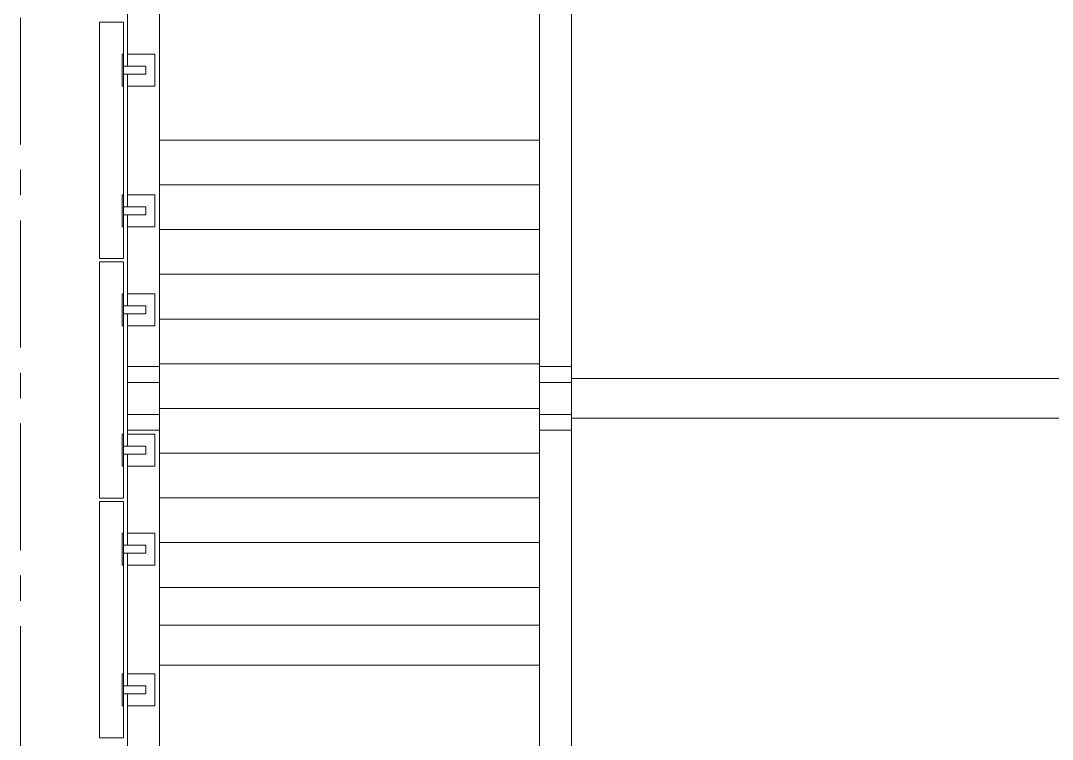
# Model space of a CAD drawing. Header units: millimetres. Extents: x -220592 to 404889, y -217665 to 38245.
# Drawn here: x 7560.1 to 7624.7, y -47922.9 to -47877.9 of the extents above; entities that cross this region are included whole.
import ezdxf

# ---------------------------------------------------------------- set-up
doc = ezdxf.new("R2010")
doc.units = ezdxf.units.MM
doc.linetypes.add('XKITLINE00', pattern=[0])
doc.layers.add('000 - 0_HIDE_OBJ_FRAMING_DEF_SUB_1', color=7, linetype='Continuous')
doc.layers.add('S-GRID', color=7, linetype='Continuous', lineweight=0)

# ---------------------------------------------------------------- blocks, each defined once
blk = doc.blocks.new('*A13423')
at = {"layer": '000 - 0_HIDE_OBJ_FRAMING_DEF_SUB_1', "color": 7, "linetype": 'XKITLINE00', "lineweight": 0}
for p, q in [((-168.892852, 294.490805), (-168.892852, 324.858462)), ((-168.892852, 324.858462), (-145.092852, 324.858462)), ((-168.892852, 322.058462), (-145.092852, 322.058462)), ((-168.892852, 319.258462), (-145.092852, 319.258462)), ((-168.892852, 316.458462), (-145.092852, 316.458462)), ((-168.892852, 313.658462), (-145.092852, 313.658462)), ((-168.892852, 310.858462), (-145.092852, 310.858462)), ((-168.892852, 308.058462), (-145.093349, 308.058462)), ((-168.892852, 305.258462), (-145.092852, 305.258462)), ((-168.892852, 302.458462), (-145.092852, 302.458462)), ((-168.892852, 299.658462), (-145.092852, 299.658462)), ((-168.892852, 296.858462), (-145.092852, 296.858462)), ((-145.092852, 294.490805), (-145.092852, 296.858462)), ((-168.892852, 294.490805), (-145.092852, 294.490805))]:
    blk.add_line(p, q, dxfattribs=at)
blk = doc.blocks.new('*A13426')
at = {"layer": '000 - 0_HIDE_OBJ_FRAMING_DEF_SUB_1', "color": 7, "linetype": 'XKITLINE00', "lineweight": 0}
for p, q in [((-170.903349, 357.434288), (-168.903349, 357.434288)), ((-170.903349, 356.690764), (-170.903349, 357.434288)), ((-168.903349, 341.438491), (-168.903349, 357.434288)), ((-170.903349, 350.690764), (-170.903349, 356.190764)), ((-170.903349, 344.490764), (-170.903349, 350.190764)), ((-170.903349, 335.690764), (-170.903349, 343.990764)), ((-168.903349, 310.690805), (-168.903349, 339.438491)), ((-170.903349, 329.490764), (-170.903349, 335.190764)), ((-170.903349, 320.690764), (-170.903349, 328.990764)), ((-170.903349, 314.490764), (-170.903349, 320.190764)), ((-170.903349, 310.690805), (-170.903349, 313.990764)), ((-170.903349, 310.690805), (-168.903349, 310.690805))]:
    blk.add_line(p, q, dxfattribs=at)
blk = doc.blocks.new('*A13428')
at = {"layer": '000 - 0_HIDE_OBJ_FRAMING_DEF_SUB_1', "color": 7, "linetype": 'XKITLINE00', "lineweight": 0}
for p, q in [((-169.743364, 320.690764), (-171.143349, 320.690764)), ((-169.743364, 320.190764), (-169.743364, 320.690764)), ((-171.143349, 320.190764), (-169.743364, 320.190764))]:
    blk.add_line(p, q, dxfattribs=at)
blk = doc.blocks.new('*A13429')
at = {"layer": '000 - 0_HIDE_OBJ_FRAMING_DEF_SUB_1', "color": 7, "linetype": 'XKITLINE00', "lineweight": 0}
for p, q in [((-169.743364, 329.490764), (-171.143349, 329.490764)), ((-171.143349, 328.990764), (-169.743364, 328.990764)), ((-169.743364, 328.990764), (-169.743364, 329.490764))]:
    blk.add_line(p, q, dxfattribs=at)
blk = doc.blocks.new('*A13430')
at = {"layer": '000 - 0_HIDE_OBJ_FRAMING_DEF_SUB_1', "color": 7, "linetype": 'XKITLINE00', "lineweight": 0}
for p, q in [((-169.743364, 314.490764), (-171.143349, 314.490764)), ((-169.743364, 313.990764), (-169.743364, 314.490764)), ((-171.143349, 313.990764), (-169.743364, 313.990764))]:
    blk.add_line(p, q, dxfattribs=at)
blk = doc.blocks.new('*A13431')
at = {"layer": '000 - 0_HIDE_OBJ_FRAMING_DEF_SUB_1', "color": 7, "linetype": 'XKITLINE00', "lineweight": 0}
for p, q in [((-170.893341, 315.240764), (-169.193341, 315.240764)), ((-170.893341, 314.490764), (-170.893341, 315.240764)), ((-169.193341, 315.240764), (-169.193341, 313.240764)), ((-170.893341, 313.240764), (-170.893341, 313.990764)), ((-169.193341, 313.240764), (-170.893341, 313.240764))]:
    blk.add_line(p, q, dxfattribs=at)
blk = doc.blocks.new('*A13432')
at = {"layer": '000 - 0_HIDE_OBJ_FRAMING_DEF_SUB_1', "color": 7, "linetype": 'XKITLINE00', "lineweight": 0}
for p, q in [((-170.893341, 330.240764), (-169.193341, 330.240764)), ((-170.893341, 329.490764), (-170.893341, 330.240764)), ((-169.193341, 330.240764), (-169.193341, 328.240764)), ((-170.893341, 328.240764), (-170.893341, 328.990764)), ((-169.193341, 328.240764), (-170.893341, 328.240764))]:
    blk.add_line(p, q, dxfattribs=at)
blk = doc.blocks.new('*A13433')
at = {"layer": '000 - 0_HIDE_OBJ_FRAMING_DEF_SUB_1', "color": 7, "linetype": 'XKITLINE00', "lineweight": 0}
for p, q in [((-170.893341, 321.440764), (-169.193341, 321.440764)), ((-170.893341, 320.690764), (-170.893341, 321.440764)), ((-169.193341, 321.440764), (-169.193341, 319.440764)), ((-170.893341, 319.440764), (-170.893341, 320.190764)), ((-169.193341, 319.440764), (-170.893341, 319.440764))]:
    blk.add_line(p, q, dxfattribs=at)
blk = doc.blocks.new('*A13441')
at = {"layer": '000 - 0_HIDE_OBJ_FRAMING_DEF_SUB_1', "color": 7, "linetype": 'XKITLINE00', "lineweight": 0}
for p, q in [((-171.243364, 315.240764), (-171.243364, 313.240764)), ((-171.143364, 315.240764), (-171.243364, 315.240764)), ((-171.143364, 313.240764), (-171.143364, 315.240764)), ((-171.243364, 313.240764), (-171.143364, 313.240764))]:
    blk.add_line(p, q, dxfattribs=at)
blk = doc.blocks.new('*A13442')
at = {"layer": '000 - 0_HIDE_OBJ_FRAMING_DEF_SUB_1', "color": 7, "linetype": 'XKITLINE00', "lineweight": 0}
for p, q in [((-171.243364, 330.240764), (-171.243364, 328.240764)), ((-171.143364, 330.240764), (-171.243364, 330.240764)), ((-171.143364, 328.240764), (-171.143364, 330.240764)), ((-171.243364, 328.240764), (-171.143364, 328.240764))]:
    blk.add_line(p, q, dxfattribs=at)
blk = doc.blocks.new('*A13443')
at = {"layer": '000 - 0_HIDE_OBJ_FRAMING_DEF_SUB_1', "color": 7, "linetype": 'XKITLINE00', "lineweight": 0}
for p, q in [((-171.243364, 321.440764), (-171.243364, 319.440764)), ((-171.143364, 321.440764), (-171.243364, 321.440764)), ((-171.143364, 319.440764), (-171.143364, 321.440764)), ((-171.243364, 319.440764), (-171.143364, 319.440764))]:
    blk.add_line(p, q, dxfattribs=at)
blk = doc.blocks.new('*A13469')
at = {"layer": 'S-GRID', "color": 7, "linetype": 'XKITLINE00', "lineweight": 0}
for p, q in [((-177.593349, 324.583905), (-177.593349, 332.521405)), ((-177.593349, 321.408905), (-177.593349, 322.996405)), ((-177.593349, 311.883905), (-177.593349, 319.821405)), ((-177.593349, 308.708905), (-177.593349, 310.296405)), ((-177.593349, 299.183905), (-177.593349, 307.121405)), ((-177.593349, 296.008905), (-177.593349, 297.596405)), ((-177.593349, 286.483905), (-177.593349, 294.421405))]:
    blk.add_line(p, q, dxfattribs=at)
blk = doc.blocks.new('*A13471')
at = {"layer": '000 - 0_HIDE_OBJ_FRAMING_DEF_SUB_1', "color": 7, "linetype": 'XKITLINE00', "lineweight": 0}
blk.add_line((-143.093124, 253.338401), (-143.092854, 357.438392), dxfattribs=at)
blk = doc.blocks.new('*A13516')
at = {"layer": '000 - 0_HIDE_OBJ_FRAMING_DEF_SUB_1', "color": 7, "linetype": 'XKITLINE00', "lineweight": 0}
for p, q in [((-168.893349, 309.688491), (-170.893349, 309.688491)), ((-170.893349, 309.688491), (-170.893349, 307.688491)), ((-168.893349, 307.688491), (-168.893349, 309.688491)), ((-170.893349, 307.688491), (-168.893349, 307.688491))]:
    blk.add_line(p, q, dxfattribs=at)
blk = doc.blocks.new('*A13524')
at = {"layer": '000 - 0_HIDE_OBJ_FRAMING_DEF_SUB_1', "color": 7, "linetype": 'XKITLINE00', "lineweight": 0}
for p, q in [((-172.643349, 317.440764), (-172.643349, 332.240764)), ((-172.643349, 332.240764), (-171.143349, 332.240764)), ((-171.143349, 330.240764), (-171.143349, 332.240764)), ((-171.143349, 321.440764), (-171.143349, 328.240764)), ((-171.143349, 317.440764), (-171.143349, 319.440764)), ((-172.643349, 317.440764), (-171.143349, 317.440764))]:
    blk.add_line(p, q, dxfattribs=at)
blk = doc.blocks.new('*A14624')
at = {"layer": '000 - 0_HIDE_OBJ_FRAMING_DEF_SUB_1', "color": 7, "linetype": 'XKITLINE00', "lineweight": 0}
for p, q in [((-172.643349, 287.440764), (-172.643349, 302.240764)), ((-172.643349, 302.240764), (-171.143349, 302.240764)), ((-171.143349, 300.240764), (-171.143349, 302.240764)), ((-171.143349, 291.440764), (-171.143349, 298.240764)), ((-171.143349, 287.440764), (-171.143349, 289.440764)), ((-172.643349, 287.440764), (-171.143349, 287.440764))]:
    blk.add_line(p, q, dxfattribs=at)
blk = doc.blocks.new('*A14625')
at = {"layer": '000 - 0_HIDE_OBJ_FRAMING_DEF_SUB_1', "color": 7, "linetype": 'XKITLINE00', "lineweight": 0}
for p, q in [((-168.893189, 342.190862), (-168.893189, 357.440805)), ((-168.893189, 270.238464), (-168.893189, 338.190862))]:
    blk.add_line(p, q, dxfattribs=at)
blk = doc.blocks.new('*A14628')
at = {"layer": '000 - 0_HIDE_OBJ_FRAMING_DEF_SUB_1', "color": 7, "linetype": 'XKITLINE00', "lineweight": 0}
for p, q in [((-143.092849, 253.338401), (-143.092849, 342.188392)), ((-145.092849, 309.690805), (-145.092849, 339.440805)), ((-145.092849, 277.190805), (-145.092849, 307.690805))]:
    blk.add_line(p, q, dxfattribs=at)
blk = doc.blocks.new('*A14629')
at = {"layer": '000 - 0_HIDE_OBJ_FRAMING_DEF_SUB_1', "color": 7, "linetype": 'XKITLINE00', "lineweight": 0}
for p, q in [((-170.903349, 310.690805), (-168.903349, 310.690805)), ((-170.903349, 305.690764), (-170.903349, 310.690805)), ((-168.903349, 309.688491), (-168.903349, 310.690805)), ((-168.903349, 277.188491), (-168.903349, 307.688491)), ((-170.903349, 299.490764), (-170.903349, 305.190764)), ((-170.903349, 290.690764), (-170.903349, 298.990764)), ((-170.903349, 284.490764), (-170.903349, 290.190764)), ((-170.903349, 274.390764), (-170.903349, 283.990764)), ((-168.903349, 253.338409), (-168.903349, 275.188491)), ((-170.903349, 247.090805), (-170.903349, 273.890764)), ((-168.903349, 247.090805), (-168.903349, 251.338409)), ((-170.903349, 247.090805), (-168.903349, 247.090805))]:
    blk.add_line(p, q, dxfattribs=at)
blk = doc.blocks.new('*A14632')
at = {"layer": '000 - 0_HIDE_OBJ_FRAMING_DEF_SUB_1', "color": 7, "linetype": 'XKITLINE00', "lineweight": 0}
for p, q in [((-85.563349, 309.940805), (-143.092849, 309.940805)), ((-143.092849, 307.440805), (-143.092849, 309.940805)), ((-85.563349, 309.690805), (-85.563349, 309.940805)), ((-85.563349, 307.440805), (-85.563349, 307.690805)), ((-85.563349, 307.440805), (-143.092849, 307.440805))]:
    blk.add_line(p, q, dxfattribs=at)
blk = doc.blocks.new('*A14654')
at = {"layer": '000 - 0_HIDE_OBJ_FRAMING_DEF_SUB_1', "color": 7, "linetype": 'XKITLINE00', "lineweight": 0}
for p, q in [((-145.092849, 291.990796), (-168.892849, 291.990796)), ((-168.892849, 291.990796), (-168.892849, 270.238464)), ((-145.092849, 277.190805), (-145.092849, 291.990796)), ((-145.092849, 270.238464), (-145.092849, 275.190805)), ((-168.892849, 270.238464), (-145.092849, 270.238464))]:
    blk.add_line(p, q, dxfattribs=at)
blk = doc.blocks.new('*A14656')
at = {"layer": '000 - 0_HIDE_OBJ_FRAMING_DEF_SUB_1', "color": 7, "linetype": 'XKITLINE00', "lineweight": 0}
for p, q in [((-143.093349, 309.690805), (-145.093349, 309.690805)), ((-145.093349, 309.690805), (-145.093349, 307.690805)), ((-143.093349, 307.690805), (-143.093349, 309.690805)), ((-145.093349, 307.690805), (-143.093349, 307.690805))]:
    blk.add_line(p, q, dxfattribs=at)
blk = doc.blocks.new('*A14657')
at = {"layer": '000 - 0_HIDE_OBJ_FRAMING_DEF_SUB_1', "color": 7, "linetype": 'XKITLINE00', "lineweight": 0}
for p, q in [((-168.892849, 294.490805), (-168.892849, 291.990805)), ((-168.892849, 294.490805), (-145.092335, 294.490805)), ((-145.092335, 294.490805), (-145.092335, 291.990805)), ((-168.892849, 291.990805), (-145.092335, 291.990805))]:
    blk.add_line(p, q, dxfattribs=at)
blk = doc.blocks.new('*A14658')
at = {"layer": '000 - 0_HIDE_OBJ_FRAMING_DEF_SUB_1', "color": 7, "linetype": 'XKITLINE00', "lineweight": 0}
for p, q in [((-170.893341, 291.440764), (-169.193341, 291.440764)), ((-170.893341, 290.690764), (-170.893341, 291.440764)), ((-169.193341, 291.440764), (-169.193341, 289.440764)), ((-170.893341, 289.440764), (-170.893341, 290.190764)), ((-169.193341, 289.440764), (-170.893341, 289.440764))]:
    blk.add_line(p, q, dxfattribs=at)
blk = doc.blocks.new('*A14660')
at = {"layer": '000 - 0_HIDE_OBJ_FRAMING_DEF_SUB_1', "color": 7, "linetype": 'XKITLINE00', "lineweight": 0}
for p, q in [((-169.743364, 290.690764), (-171.143349, 290.690764)), ((-171.143349, 290.190764), (-169.743364, 290.190764)), ((-169.743364, 290.190764), (-169.743364, 290.690764))]:
    blk.add_line(p, q, dxfattribs=at)
blk = doc.blocks.new('*A14662')
at = {"layer": '000 - 0_HIDE_OBJ_FRAMING_DEF_SUB_1', "color": 7, "linetype": 'XKITLINE00', "lineweight": 0}
for p, q in [((-170.893341, 300.240764), (-169.193341, 300.240764)), ((-170.893341, 299.490764), (-170.893341, 300.240764)), ((-169.193341, 300.240764), (-169.193341, 298.240764)), ((-170.893341, 298.240764), (-170.893341, 298.990764)), ((-169.193341, 298.240764), (-170.893341, 298.240764))]:
    blk.add_line(p, q, dxfattribs=at)
blk = doc.blocks.new('*A14663')
at = {"layer": '000 - 0_HIDE_OBJ_FRAMING_DEF_SUB_1', "color": 7, "linetype": 'XKITLINE00', "lineweight": 0}
for p, q in [((-169.743364, 305.690764), (-171.143349, 305.690764)), ((-171.143349, 305.190764), (-169.743364, 305.190764)), ((-169.743364, 305.190764), (-169.743364, 305.690764))]:
    blk.add_line(p, q, dxfattribs=at)
blk = doc.blocks.new('*A14664')
at = {"layer": '000 - 0_HIDE_OBJ_FRAMING_DEF_SUB_1', "color": 7, "linetype": 'XKITLINE00', "lineweight": 0}
for p, q in [((-169.743364, 299.490764), (-171.143349, 299.490764)), ((-169.743364, 298.990764), (-169.743364, 299.490764)), ((-171.143349, 298.990764), (-169.743364, 298.990764))]:
    blk.add_line(p, q, dxfattribs=at)
blk = doc.blocks.new('*A14665')
at = {"layer": '000 - 0_HIDE_OBJ_FRAMING_DEF_SUB_1', "color": 7, "linetype": 'XKITLINE00', "lineweight": 0}
for p, q in [((-170.893341, 306.440764), (-169.193341, 306.440764)), ((-170.893341, 305.690764), (-170.893341, 306.440764)), ((-169.193341, 306.440764), (-169.193341, 304.440764)), ((-170.893341, 304.440764), (-170.893341, 305.190764)), ((-169.193341, 304.440764), (-170.893341, 304.440764))]:
    blk.add_line(p, q, dxfattribs=at)
blk = doc.blocks.new('*A14667')
at = {"layer": '000 - 0_HIDE_OBJ_FRAMING_DEF_SUB_1', "color": 7, "linetype": 'XKITLINE00', "lineweight": 0}
for p, q in [((-171.243364, 291.440764), (-171.243364, 289.440764)), ((-171.143364, 291.440764), (-171.243364, 291.440764)), ((-171.143364, 289.440764), (-171.143364, 291.440764)), ((-171.243364, 289.440764), (-171.143364, 289.440764))]:
    blk.add_line(p, q, dxfattribs=at)
blk = doc.blocks.new('*A14668')
at = {"layer": '000 - 0_HIDE_OBJ_FRAMING_DEF_SUB_1', "color": 7, "linetype": 'XKITLINE00', "lineweight": 0}
for p, q in [((-171.243364, 300.240764), (-171.243364, 298.240764)), ((-171.143364, 300.240764), (-171.243364, 300.240764)), ((-171.143364, 298.240764), (-171.143364, 300.240764)), ((-171.243364, 298.240764), (-171.143364, 298.240764))]:
    blk.add_line(p, q, dxfattribs=at)
blk = doc.blocks.new('*A14669')
at = {"layer": '000 - 0_HIDE_OBJ_FRAMING_DEF_SUB_1', "color": 7, "linetype": 'XKITLINE00', "lineweight": 0}
for p, q in [((-171.243364, 306.440764), (-171.243364, 304.440764)), ((-171.143364, 306.440764), (-171.243364, 306.440764)), ((-171.143364, 304.440764), (-171.143364, 306.440764)), ((-171.243364, 304.440764), (-171.143364, 304.440764))]:
    blk.add_line(p, q, dxfattribs=at)
blk = doc.blocks.new('*A14861')
at = {"layer": '000 - 0_HIDE_OBJ_FRAMING_DEF_SUB_1', "color": 7, "linetype": 'XKITLINE00', "lineweight": 0}
for p, q in [((-172.643349, 302.440764), (-172.643349, 317.240764)), ((-172.643349, 317.240764), (-171.143349, 317.240764)), ((-171.143349, 315.240764), (-171.143349, 317.240764)), ((-171.143349, 306.440764), (-171.143349, 313.240764)), ((-171.143349, 302.440764), (-171.143349, 304.440764)), ((-172.643349, 302.440764), (-171.143349, 302.440764))]:
    blk.add_line(p, q, dxfattribs=at)
blk = doc.blocks.new('*A14862')
at = {"layer": '000 - 0_HIDE_OBJ_FRAMING_DEF_SUB_1', "color": 7, "linetype": 'XKITLINE00', "lineweight": 0}
for p, q in [((-170.903349, 310.690805), (-170.903349, 306.690805)), ((-168.903349, 310.690805), (-170.903349, 310.690805)), ((-168.903349, 309.688491), (-168.903349, 310.690805)), ((-168.903349, 306.690805), (-168.903349, 307.688491)), ((-170.903349, 306.690805), (-168.903349, 306.690805))]:
    blk.add_line(p, q, dxfattribs=at)
blk = doc.blocks.new('*A14863')
at = {"layer": '000 - 0_HIDE_OBJ_FRAMING_DEF_SUB_1', "color": 7, "linetype": 'XKITLINE00', "lineweight": 0}
for p, q in [((-145.092849, 309.690805), (-145.092849, 310.690805)), ((-143.092849, 310.690805), (-145.092849, 310.690805)), ((-143.092849, 306.690805), (-143.092849, 310.690805)), ((-145.092849, 306.690805), (-145.092849, 307.690805)), ((-145.092849, 306.690805), (-143.092849, 306.690805))]:
    blk.add_line(p, q, dxfattribs=at)

msp = doc.modelspace()

# ---------------------------------------------------------------- block references
at = {"color": 7, "lineweight": 0}
for name in ['*A13469', '*A13426', '*A14625', '*A13471', '*A14628', '*A13524', '*A13442', '*A13432', '*A13429', '*A13423', '*A13443', '*A13433', '*A13428', '*A14861', '*A13441', '*A13431', '*A13430', '*A14629', '*A14862', '*A14863', '*A14632', '*A13516', '*A14656', '*A14669', '*A14665', '*A14663', '*A14624', '*A14668', '*A14662', '*A14664', '*A14657', '*A14654', '*A14667', '*A14658', '*A14660']:
    msp.add_blockref(name, (7737.6457, -48210.2152), dxfattribs=at)

doc.saveas('drawing.dxf')
